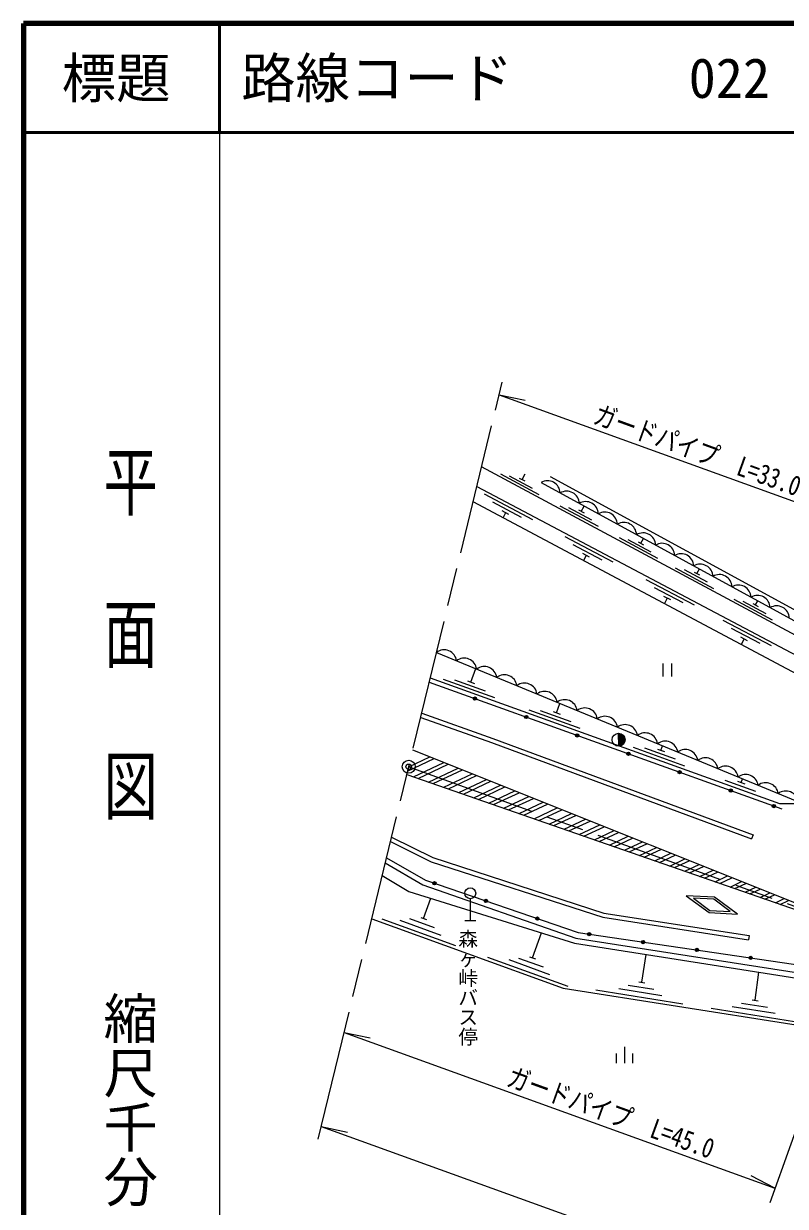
# Model space of a CAD drawing. Units: millimetres at full size, sheet at 1:1000; details may follow other scales. Extents: x 40000 to 680000, y 20000 to 380000.
# Drawn here: x 40000 to 110030, y 271214 to 380000 of the extents above; entities that cross this region are included whole.
import ezdxf
from ezdxf.enums import TextEntityAlignment as Align

# ---------------------------------------------------------------- set-up
doc = ezdxf.new("R2010")
doc.units = ezdxf.units.MM
doc.header["$LTSCALE"] = 1000
doc.header["$PDMODE"] = 32
doc.header["$PDSIZE"] = 500
doc.linetypes.add('CHAIN', pattern=[18.5, 12, -1.5, 3.5, -1.5])
for name, color, linetype, lineweight in [('M-BGD', 7, 'Continuous', 13), ('M-BMK', 2, 'CHAIN', 13), ('M-BMK-SRVR', 3, 'Continuous', 13), ('M-STR-HTXT', 7, 'Continuous', 13), ('M-STR-STRC', 7, 'Continuous', 13), ('M-TTL', 2, 'Continuous', 140), ('M-TTL-BAND', 7, 'Continuous', 25), ('M-TTL-LINE', 7, 'Continuous', 50)]:
    doc.layers.add(name, color=color, linetype=linetype, lineweight=lineweight)
for name, color, linetype in [('M-BMK-HTXT', 7, 'Continuous'), ('M-OTRS', 6, 'Continuous'), ('M-TTL-TXT', 7, 'Continuous')]:
    doc.layers.add(name, color=color, linetype=linetype)
doc.styles.add('@ＭＳ ゴシック', font='')
doc.styles.add('ＭＳ ゴシック', font='')
doc.styles.get('@ＭＳ ゴシック').set_extended_font_data('@MS Gothic')
doc.styles.get('ＭＳ ゴシック').set_extended_font_data('MS Gothic')

msp = doc.modelspace()

# ---------------------------------------------------------------- hatches: boundary and pattern name
at = {"layer": 'M-BGD'}
for points in [[(81349, 317969, -1), (81632, 317867, -1)], [(86054, 316277, -1), (86337, 316175, -1)], [(90759, 314585, -1), (91042, 314483, -1)], [(94710, 313530), (94698, 314729, -0.41421), (95304, 314135, -0.41421)], [(95465, 312893, -1), (95747, 312792, -1)], [(100170, 311201, -1), (100452, 311100, -1)], [(104875, 309509, -1), (105157, 309408, -1)], [(108842, 308083, -1), (109124, 307981, -1)], [(77630, 300984, -1), (77913, 300886, -1)], [(82359, 299360, -1), (82642, 299262, -1)], [(87088, 297736, -1), (87371, 297638, -1)], [(91856, 296273, -1), (92152, 296229, -1)], [(96803, 295546, -1), (97099, 295503, -1)], [(101750, 294820, -1), (102046, 294776, -1)], [(106696, 294093, -1), (106993, 294050, -1)]]:
    msp.add_hatch(color=256, dxfattribs=at).paths.add_polyline_path(points)

# ---------------------------------------------------------------- linework, layer by layer
for p, q in [((83829, 338589), (87353, 336697)), ((84648, 338422), (86762, 337287)), ((85819, 338066), (86102, 338595)), ((85572, 338199), (86065, 337934)), ((86803, 334373), (82383, 336710)), ((85779, 334575), (83127, 335977)), ((84622, 334847), (84003, 335174)), ((89284, 335660), (92808, 333768)), ((90103, 335493), (92217, 334357)), ((91027, 335269), (91520, 335004)), ((91273, 335137), (91535, 335624)), ((84312, 335011), (84075, 334561)), ((94210, 330457), (89789, 332794)), ((93185, 330659), (90533, 332061)), ((94746, 332727), (98270, 330835)), ((95564, 332560), (97678, 331425)), ((96488, 332336), (96981, 332071)), ((96735, 332204), (96976, 332653)), ((92028, 330932), (91410, 331259)), ((91719, 331095), (91468, 330620)), ((99915, 329951), (103439, 328058)), ((100734, 329784), (102848, 328648)), ((101904, 329427), (102126, 329840)), ((101669, 326514), (97248, 328851)), ((101658, 329560), (102151, 329295)), ((100644, 326716), (97992, 328118)), ((99488, 326988), (98869, 327315)), ((99178, 327152), (98913, 326650)), ((105300, 327059), (108824, 325166)), ((106119, 326892), (108233, 325756)), ((107043, 326668), (107536, 326403)), ((107289, 326536), (107490, 326909)), ((108746, 322772), (104326, 325109)), ((107722, 322974), (105070, 324376)), ((106565, 323246), (105946, 323574)), ((106256, 323410), (105978, 322884)), ((98757, 321144), (98757, 319944)), ((99557, 321144), (99557, 319944)), ((81128, 319431), (81573, 320672)), ((77289, 319429), (109721, 307767)), ((78572, 319712), (83278, 318022)), ((79615, 319656), (82438, 318642)), ((80799, 319550), (81457, 319313)), ((86443, 316885), (91149, 315195)), ((87486, 316830), (90309, 315816)), ((88670, 316723), (89328, 316487)), ((88999, 316605), (89311, 317474)), ((94710, 313530), (94698, 314729)), ((96043, 313438), (100748, 311748)), ((97085, 313383), (99909, 312369)), ((98598, 313158), (98748, 313575)), ((98269, 313276), (98928, 313040)), ((104453, 310418), (107276, 309404)), ((105637, 310312), (106295, 310075)), ((105966, 310193), (106091, 310541)), ((107057, 305399), (106918, 305024)), ((76772, 297695), (77443, 299550)), ((81062, 299508), (81062, 297508)), ((72924, 297652), (79701, 295199)), ((74585, 297529), (78346, 296168)), ((75490, 297680), (77747, 296863)), ((76509, 297790), (77035, 297600)), ((80562, 297508), (81562, 297508)), ((86785, 294072), (87617, 296361)), ((106719, 296112), (106657, 295717)), ((82631, 294139), (90020, 291465)), ((84598, 293906), (88359, 292545)), ((85503, 294057), (87760, 293240)), ((86522, 294167), (87048, 293976)), ((96826, 291824), (97237, 294376)), ((107260, 290172), (107591, 292754)), ((95570, 291567), (97940, 291192)), ((96549, 291868), (97102, 291780)), ((92609, 291125), (100620, 289856)), ((94709, 291248), (98660, 290622)), ((103225, 289444), (110873, 288232)), ((105144, 289595), (109095, 288970)), ((106005, 289915), (108375, 289539)), ((106984, 290215), (107537, 290128)), ((94515, 284377), (94515, 285277)), ((95265, 284377), (95265, 285877)), ((96015, 284377), (96015, 285277))]:
    msp.add_line(p, q, dxfattribs=at)
for points in [[(140135, 309078), (125664, 315851), (82102, 339245)], [(81662, 337430), (121267, 316492), (121055, 314846), (81321, 336029)], [(87572, 337790), (188311, 282763), (190252, 281758), (193131, 279623)], [(193471, 280517), (190698, 282535), (188707, 283613), (88440, 338307)], [(77954, 322167), (111602, 308263), (117966, 307006), (119151, 307721), (119965, 308510), (123297, 315221), (124490, 315246), (187446, 281902), (188181, 280997)], [(77384, 319820), (109508, 308284), (111602, 308263)], [(76597, 316582), (83147, 314251), (107057, 305399)], [(76502, 316191), (83010, 313875), (106918, 305024)], [(73730, 304777), (77473, 302917), (93245, 297804), (106657, 295717)], [(73827, 305176), (77624, 303289), (93338, 298194), (106719, 296112)], [(73252, 302810), (76698, 300781), (90778, 295895), (120495, 291237)], [(73363, 303266), (76932, 301223), (90968, 296403), (115997, 292728)], [(72972, 301655), (75410, 300187), (90656, 295408), (122006, 290494), (215201, 256655), (223947, 253890), (245957, 250013), (245920, 248474), (255035, 247460), (273263, 244113), (289024, 245087), (303413, 249343), (311608, 250514), (311427, 252682), (361284, 261010), (404333, 267918), (495220, 282385), (564808, 293152)], [(72003, 297666), (89603, 291297), (121149, 286301), (126079, 286954)]]:
    msp.add_lwpolyline(points, dxfattribs=at)
for centre, radius in [((81491, 317918), 150), ((86196, 316226), 150), ((90901, 314534), 150), ((94704, 314129), 600), ((95606, 312842), 150), ((100311, 311150), 150), ((105016, 309459), 150), ((108983, 308032), 150), ((77772, 300935), 150), ((81062, 300008), 500), ((82501, 299311), 150), ((87229, 297687), 150), ((92004, 296251), 150), ((96951, 295525), 150), ((101898, 294798), 150), ((106845, 294072), 150)]:
    msp.add_circle(centre, radius, dxfattribs=at)
for centre, start, end in [((88167, 336794), 1.84036, 120.86998), ((89922, 335835), 1.84036, 120.86998), ((91677, 334876), 1.84036, 120.86998), ((93433, 333917), 1.84036, 120.86998), ((95188, 332959), 1.84036, 120.86998), ((96943, 332000), 1.84036, 120.86998), ((98698, 331041), 1.84036, 120.86998), ((100454, 330082), 1.84036, 120.86998), ((102209, 329123), 1.84036, 120.86998), ((103964, 328165), 1.84036, 120.86998), ((105719, 327206), 1.84036, 120.86998), ((107474, 326247), 1.84036, 120.86998), ((109230, 325288), 1.84036, 120.86998), ((78654, 321241), 8.03413, 127.06375), ((80502, 320477), 8.03413, 127.06375), ((82350, 319714), 8.03413, 127.06375), ((84199, 318950), 8.03413, 127.06375), ((86047, 318186), 8.03413, 127.06375), ((87896, 317422), 8.03413, 127.06375), ((89744, 316658), 8.03413, 127.06375), ((91592, 315895), 8.03413, 127.06375), ((93441, 315131), 8.03413, 127.06375), ((95289, 314367), 8.03413, 127.06375), ((97138, 313603), 8.03413, 127.06375), ((98986, 312839), 8.03413, 127.06375), ((100834, 312076), 8.03413, 127.06375), ((102683, 311312), 8.03413, 127.06375), ((104531, 310548), 8.03413, 127.06375), ((106380, 309784), 8.03413, 127.06375), ((108228, 309021), 8.03413, 127.06375), ((110077, 308257), 8.03413, 127.06375)]:
    msp.add_arc(centre, 1160, start, end, dxfattribs=at)
at = {"layer": 'M-BMK'}
for p, q in [((67082, 277407), (83991, 347021)), ((75400, 311651), (209911, 262971))]:
    msp.add_line(p, q, dxfattribs=at)
at = {"layer": 'M-BMK-SRVR'}
msp.add_circle((75400, 311651), 600, dxfattribs=at)
msp.add_circle((75400, 311651), 600, dxfattribs=at)
at = {"layer": 'M-OTRS'}
msp.add_point((75400, 311651), dxfattribs=at)
at = {"layer": 'M-STR-HTXT'}
for p, q in [((83710, 345865), (119245, 333005)), ((83710, 345865), (86113, 345359)), ((114984, 289393), (108590, 271552)), ((69464, 287212), (109066, 272880)), ((69464, 287212), (71866, 286706)), ((67359, 278548), (69762, 278043)), ((109066, 272880), (106896, 274029))]:
    msp.add_line(p, q, dxfattribs=at)
msp.add_lwpolyline([(67359, 278548), (160748, 244796), (165669, 243366), (173693, 241362), (182464, 239416), (192243, 237416), (203490, 235347), (210176, 234279), (216844, 233280), (223714, 232383), (235069, 231039), (248523, 229765), (256656, 229248), (270107, 228541), (279163, 228455), (301504, 228508), (313878, 229018), (322553, 229586), (334780, 230466), (338163, 230646), (569537, 265802)], dxfattribs=at)
at = {"layer": 'M-STR-STRC'}
for p, q in [((75303, 311254), (77737, 312395)), ((75400, 311651), (77333, 312557)), ((75847, 310728), (78636, 312035)), ((76277, 310578), (79041, 311873)), ((77232, 310245), (79940, 311513)), ((77662, 310095), (80344, 311352)), ((78618, 309762), (81243, 310992)), ((79048, 309612), (81648, 310830)), ((80003, 309279), (82547, 310470)), ((80433, 309129), (82951, 310308)), ((81389, 308796), (83850, 309949)), ((81819, 308646), (84255, 309787)), ((82774, 308313), (85154, 309427)), ((83204, 308163), (85558, 309265)), ((84160, 307829), (86457, 308906)), ((84590, 307679), (86862, 308744)), ((85545, 307346), (87760, 308384)), ((85975, 307196), (88165, 308222)), ((86931, 306863), (89064, 307863)), ((87361, 306713), (89468, 307701)), ((88316, 306380), (90367, 307341)), ((88746, 306230), (90772, 307179)), ((89702, 305897), (91671, 306819)), ((90132, 305747), (92075, 306658)), ((91087, 305414), (92974, 306298)), ((91517, 305264), (93379, 306136)), ((92473, 304931), (94278, 305776)), ((92903, 304781), (94682, 305615)), ((93859, 304448), (95581, 305255)), ((94289, 304298), (95986, 305093)), ((95246, 303965), (96885, 304733)), ((95676, 303816), (97289, 304571)), ((96633, 303483), (98188, 304212)), ((97063, 303333), (98593, 304050)), ((98019, 303000), (99492, 303690)), ((98450, 302851), (99896, 303528)), ((99406, 302518), (100795, 303169)), ((99837, 302368), (101200, 303007)), ((100793, 302036), (102099, 302647)), ((101224, 301886), (102503, 302485)), ((102180, 301553), (103402, 302126)), ((102611, 301403), (103807, 301964)), ((103567, 301071), (104705, 301604)), ((103998, 300921), (105110, 301442)), ((104954, 300588), (106009, 301082)), ((105384, 300438), (106413, 300921)), ((106341, 300106), (107312, 300561)), ((106771, 299956), (107717, 300399)), ((107728, 299623), (108616, 300039)), ((108158, 299474), (109020, 299878)), ((109115, 299141), (109919, 299518)), ((109545, 298991), (110324, 299356))]:
    msp.add_line(p, q, dxfattribs=at)
msp.add_lwpolyline([(75228, 310944), (93663, 304516), (118521, 295869), (119329, 295753), (75771, 313181)], dxfattribs=at)
for points in [[(103015, 298232), (105621, 298087), (103525, 299643), (100919, 299788)], [(103083, 298420), (104966, 298323), (103457, 299455), (101574, 299551)]]:
    msp.add_lwpolyline(points, close=True, dxfattribs=at)
at = {"layer": 'M-TTL'}
for p, q in [((40000, 380000), (40000, 20000)), ((680000, 380000), (40000, 380000))]:
    msp.add_line(p, q, dxfattribs=at)
at = {"layer": 'M-TTL-BAND'}
msp.add_line((58000, 370000), (58000, 20000), dxfattribs=at)
at = {"layer": 'M-TTL-LINE'}
for p, q in [((58000, 380000), (58000, 370000)), ((40000, 370000), (680000, 370000))]:
    msp.add_line(p, q, dxfattribs=at)

# ---------------------------------------------------------------- texts
at = {"layer": 'M-BMK-HTXT', "style": '@ＭＳ ゴシック'}
msp.add_text('森ヶ峠バス停', height=1320, rotation=270, dxfattribs=at).set_placement((80844, 296730), align=Align.MIDDLE_LEFT)
at = {"layer": 'M-STR-HTXT', "style": 'ＭＳ ゴシック', "width": 0.8}
for s, p in [('ガードパイプ\u3000L=33.0', (101460, 339386)), ('ガードパイプ\u3000L=45.0', (93494, 278461))]:
    msp.add_text(s, height=1833, rotation=340.105, dxfattribs=at).set_placement(p, align=Align.BOTTOM_CENTER)
at = {"layer": 'M-TTL-BAND', "style": '@ＭＳ ゴシック', "width": 1.4}
msp.add_text('平  面  図', height=3666, rotation=270, dxfattribs=at).set_placement((49777, 306475), align=Align.MIDDLE_RIGHT)
at = {"layer": 'M-TTL-BAND', "style": '@ＭＳ ゴシック'}
msp.add_text('縮尺千分の一', height=3666, rotation=270, dxfattribs=at).set_placement((49777, 261030), align=Align.MIDDLE_RIGHT)
at = {"layer": 'M-TTL-TXT', "style": 'ＭＳ ゴシック'}
msp.add_text('標題', height=3666, dxfattribs=at).set_placement((48500, 375000), align=Align.MIDDLE_CENTER)
for s, p in [('路線コード', (60000, 375000)), ('022', (101142, 375000))]:
    msp.add_text(s, height=3666, dxfattribs=at).set_placement(p, align=Align.MIDDLE_LEFT)

doc.saveas('drawing.dxf')
